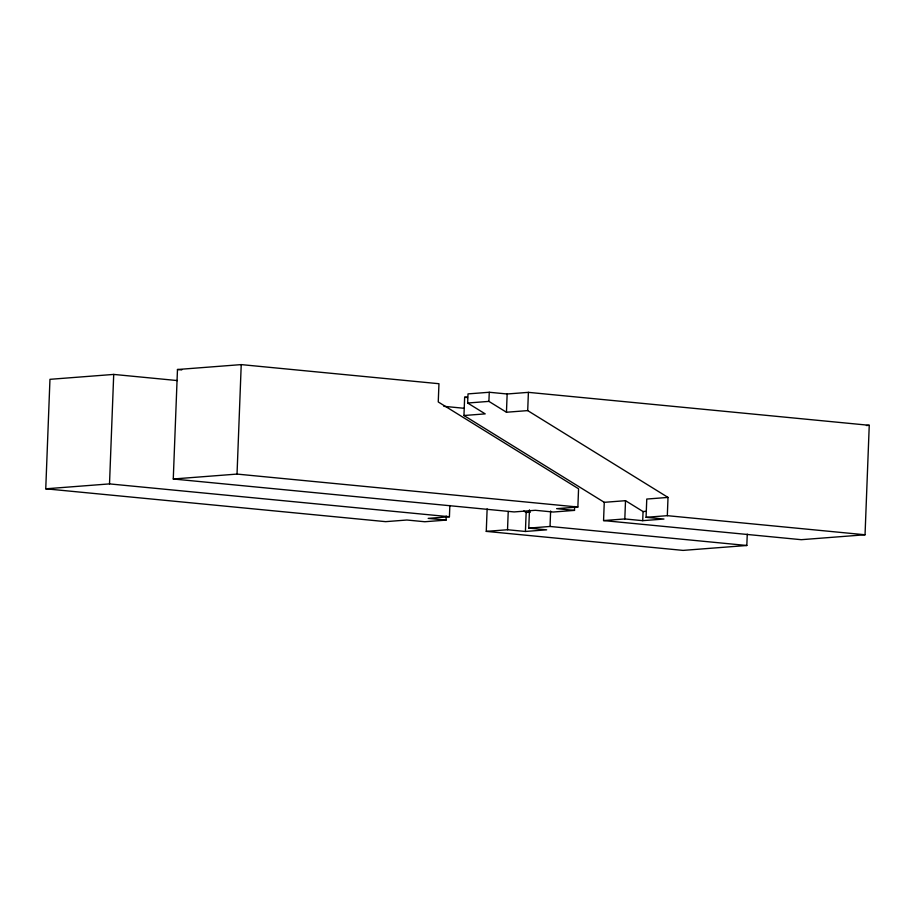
<?xml version="1.0" encoding="UTF-8"?>
<svg xmlns="http://www.w3.org/2000/svg" width="915" height="915" viewBox="0 0 915 915"><rect width="100%" height="100%" fill="white"/><g stroke="black" fill="none" stroke-linecap="round" stroke-linejoin="round"><path stroke-width="1.37" d="M446.211 516.037L446.062 520.109L424.812 521.744L406.912 520.017L385.661 521.653L45.75 488.804L49.959 379.325L113.712 374.418L177.419 380.571M45.75 488.804L109.514 483.898L113.712 374.418M574.506 510.387L553.255 512.023L535.366 510.296L514.116 511.931L173.267 478.991L177.476 369.511L241.228 364.605L438.96 383.717L438.251 401.959L578.566 488.782L577.868 507.024L556.617 508.66L574.506 510.387L574.654 506.475M173.267 478.991L237.031 474.084L241.228 364.605M446.062 520.109L428.174 518.382L449.425 516.746L449.848 505.492M645.887 511.325L643.051 511.542L625.517 500.688L604.266 502.324L463.951 415.513L464.648 397.27L467.485 397.041M463.951 415.513L485.202 413.877L467.656 403.023L468.011 393.896L489.262 392.26L507.15 393.988L528.401 392.352L869.25 425.303L865.041 534.772L801.288 539.69L603.557 520.578L604.266 502.324M668.019 497.417L646.768 499.052L646.07 517.307L667.321 515.671L668.019 497.417L527.703 410.606L506.453 412.242L488.907 401.388L489.262 392.26M747.258 534.12L746.823 545.489L683.059 550.395L486.265 531.375L487.135 508.877M506.453 412.242L507.15 393.988M486.265 531.375L507.528 529.739L508.225 511.462M527.703 410.606L528.401 392.352M507.528 529.739L525.416 531.466L526.148 512.469L523.803 511.016M525.416 531.466L546.667 529.831L528.779 528.104L529.476 509.827M528.779 528.104L550.029 526.468L550.624 511.005M603.557 520.578L624.819 518.942L625.517 500.688M624.819 518.942L642.707 520.669L643.051 511.542M467.656 403.023L488.907 401.388M866.413 425.521L869.25 425.303M526.148 512.469L530.391 512.137M642.707 520.669L663.958 519.034L646.07 517.307M177.476 369.511L181.742 369.923M464.648 397.27L467.485 397.545M443.821 406.317L463.733 408.25M237.031 474.084L577.868 507.024M667.321 515.671L865.041 534.772M109.514 483.898L449.425 516.746M550.029 526.468L746.823 545.489"/></g></svg>
